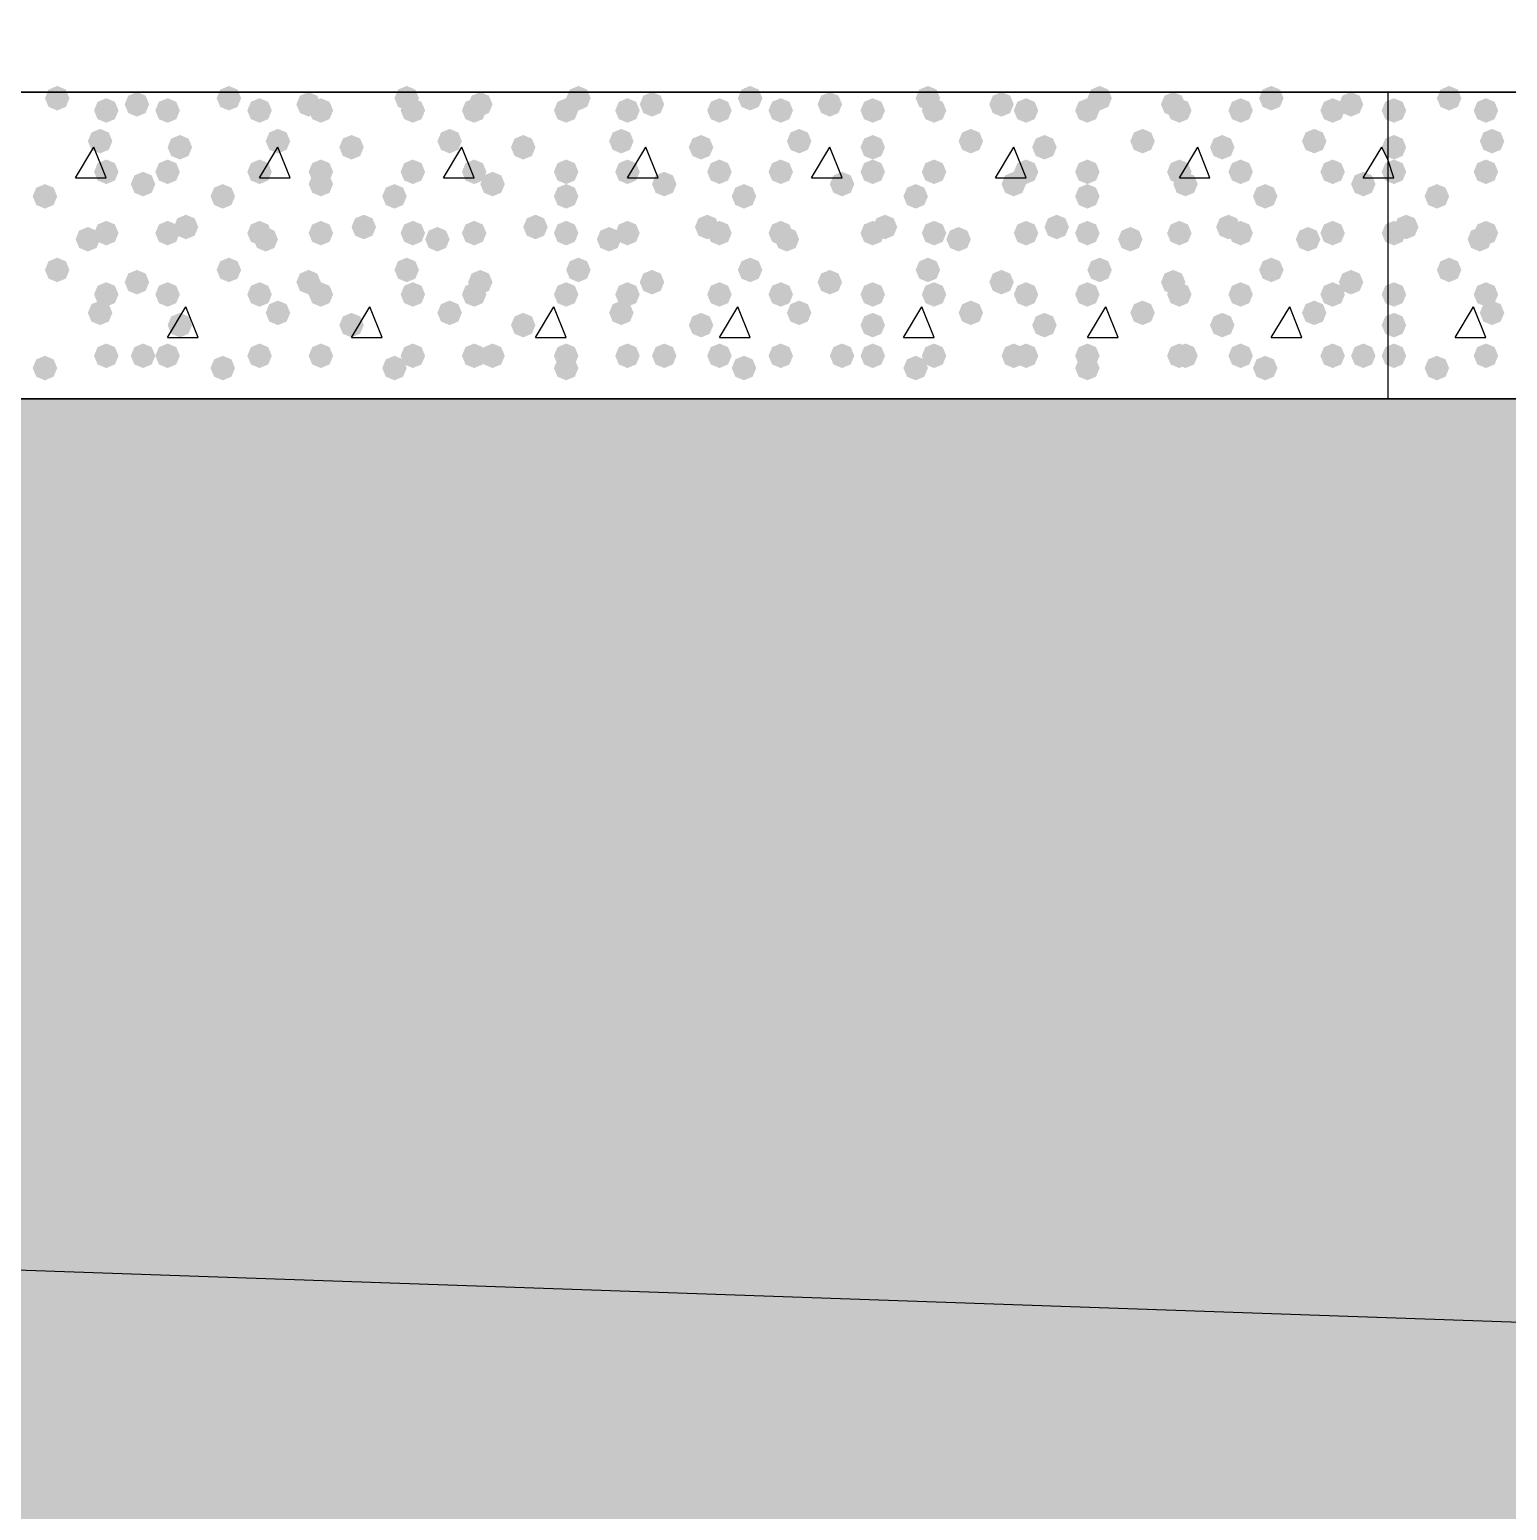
# Model space of a CAD drawing. Header units: millimetres. Extents: x 0 to 420, y 0 to 297.
# Drawn here: x 206.73 to 216.94, y 152.81 to 163.03 of the extents above; entities that cross this region are included whole.
import ezdxf

# ---------------------------------------------------------------- set-up
doc = ezdxf.new("R2010")
doc.units = ezdxf.units.MM
doc.layers.get('0').update_dxf_attribs({"linetype": 'CONTINUOUS'})

msp = doc.modelspace()

# ---------------------------------------------------------------- hatches: boundary and pattern name
at = {"true_color": 0x000008}
for points in [[(207.01, 162.56), (206.985129, 162.500204), (206.925333, 162.475333), (206.865538, 162.500204), (206.840667, 162.56), (206.865537, 162.619796), (206.925333, 162.644667), (206.985129, 162.619796)], [(208.195333, 162.56), (208.170462, 162.500204), (208.110667, 162.475333), (208.050871, 162.500204), (208.026, 162.56), (208.050871, 162.619796), (208.110667, 162.644667), (208.170462, 162.619796)], [(209.423, 162.56), (209.398129, 162.500204), (209.338333, 162.475333), (209.278538, 162.500204), (209.253667, 162.56), (209.278537, 162.619796), (209.338333, 162.644667), (209.398129, 162.619796)], [(210.608333, 162.56), (210.583463, 162.500204), (210.523667, 162.475333), (210.463871, 162.500204), (210.439, 162.56), (210.463871, 162.619796), (210.523667, 162.644667), (210.583462, 162.619796)], [(211.793667, 162.56), (211.768796, 162.500204), (211.709, 162.475333), (211.649204, 162.500204), (211.624333, 162.56), (211.649204, 162.619796), (211.709, 162.644667), (211.768796, 162.619796)], [(213.021333, 162.56), (212.996462, 162.500204), (212.936667, 162.475333), (212.876871, 162.500204), (212.852, 162.56), (212.876871, 162.619796), (212.936667, 162.644667), (212.996462, 162.619796)], [(214.206667, 162.56), (214.181796, 162.500204), (214.122, 162.475333), (214.062204, 162.500204), (214.037333, 162.56), (214.062204, 162.619796), (214.122, 162.644667), (214.181796, 162.619796)], [(215.392, 162.56), (215.367129, 162.500204), (215.307333, 162.475333), (215.247537, 162.500204), (215.222667, 162.56), (215.247537, 162.619796), (215.307333, 162.644667), (215.367129, 162.619796)], [(207.348667, 162.475333), (207.323796, 162.415537), (207.264, 162.390667), (207.204204, 162.415537), (207.179333, 162.475333), (207.204204, 162.535129), (207.264, 162.56), (207.323796, 162.535129)], [(207.560333, 162.517667), (207.535462, 162.457871), (207.475667, 162.433), (207.415871, 162.457871), (207.391, 162.517667), (207.415871, 162.577462), (207.475667, 162.602333), (207.535462, 162.577463)], [(207.772, 162.475333), (207.747129, 162.415537), (207.687333, 162.390667), (207.627537, 162.415537), (207.602667, 162.475333), (207.627537, 162.535129), (207.687333, 162.56), (207.747129, 162.535129)], [(208.407, 162.475333), (208.382129, 162.415537), (208.322333, 162.390667), (208.262538, 162.415537), (208.237667, 162.475333), (208.262537, 162.535129), (208.322333, 162.56), (208.382129, 162.535129)], [(208.745667, 162.517667), (208.720796, 162.457871), (208.661, 162.433), (208.601204, 162.457871), (208.576333, 162.517667), (208.601204, 162.577462), (208.661, 162.602333), (208.720796, 162.577463)], [(208.830333, 162.475333), (208.805462, 162.415537), (208.745667, 162.390667), (208.685871, 162.415537), (208.661, 162.475333), (208.685871, 162.535129), (208.745667, 162.56), (208.805462, 162.535129)], [(209.465333, 162.475333), (209.440462, 162.415537), (209.380667, 162.390667), (209.320871, 162.415537), (209.296, 162.475333), (209.320871, 162.535129), (209.380667, 162.56), (209.440462, 162.535129)], [(209.888667, 162.475333), (209.863796, 162.415537), (209.804, 162.390667), (209.744204, 162.415537), (209.719333, 162.475333), (209.744204, 162.535129), (209.804, 162.56), (209.863796, 162.535129)], [(209.931, 162.517667), (209.906129, 162.457871), (209.846333, 162.433), (209.786538, 162.457871), (209.761667, 162.517667), (209.786537, 162.577462), (209.846333, 162.602333), (209.906129, 162.577463)], [(210.523667, 162.475333), (210.498796, 162.415537), (210.439, 162.390667), (210.379204, 162.415537), (210.354333, 162.475333), (210.379204, 162.535129), (210.439, 162.56), (210.498796, 162.535129)], [(210.947, 162.475333), (210.922129, 162.415537), (210.862333, 162.390667), (210.802538, 162.415537), (210.777667, 162.475333), (210.802537, 162.535129), (210.862333, 162.56), (210.922129, 162.535129)], [(211.116333, 162.517667), (211.091462, 162.457871), (211.031667, 162.433), (210.971871, 162.457871), (210.947, 162.517667), (210.971871, 162.577462), (211.031667, 162.602333), (211.091462, 162.577463)], [(211.582, 162.475333), (211.557129, 162.415537), (211.497333, 162.390667), (211.437537, 162.415537), (211.412667, 162.475333), (211.437537, 162.535129), (211.497333, 162.56), (211.557129, 162.535129)], [(212.005333, 162.475333), (211.980462, 162.415537), (211.920667, 162.390667), (211.860871, 162.415537), (211.836, 162.475333), (211.860871, 162.535129), (211.920667, 162.56), (211.980462, 162.535129)], [(212.344, 162.517667), (212.319129, 162.457871), (212.259333, 162.433), (212.199538, 162.457871), (212.174667, 162.517667), (212.199537, 162.577462), (212.259333, 162.602333), (212.319129, 162.577463)], [(212.640333, 162.475333), (212.615462, 162.415537), (212.555667, 162.390667), (212.495871, 162.415537), (212.471, 162.475333), (212.495871, 162.535129), (212.555667, 162.56), (212.615462, 162.535129)], [(213.063667, 162.475333), (213.038796, 162.415537), (212.979, 162.390667), (212.919204, 162.415537), (212.894333, 162.475333), (212.919204, 162.535129), (212.979, 162.56), (213.038796, 162.535129)], [(213.529333, 162.517667), (213.504462, 162.457871), (213.444667, 162.433), (213.384871, 162.457871), (213.36, 162.517667), (213.384871, 162.577462), (213.444667, 162.602333), (213.504462, 162.577463)], [(213.698667, 162.475333), (213.673796, 162.415537), (213.614, 162.390667), (213.554204, 162.415537), (213.529333, 162.475333), (213.554204, 162.535129), (213.614, 162.56), (213.673796, 162.535129)], [(214.122, 162.475333), (214.097129, 162.415537), (214.037333, 162.390667), (213.977537, 162.415537), (213.952667, 162.475333), (213.977537, 162.535129), (214.037333, 162.56), (214.097129, 162.535129)], [(214.714667, 162.517667), (214.689796, 162.457871), (214.63, 162.433), (214.570204, 162.457871), (214.545333, 162.517667), (214.570204, 162.577462), (214.63, 162.602333), (214.689796, 162.577463)], [(214.757, 162.475333), (214.732129, 162.415537), (214.672333, 162.390667), (214.612537, 162.415537), (214.587667, 162.475333), (214.612537, 162.535129), (214.672333, 162.56), (214.732129, 162.535129)], [(215.180333, 162.475333), (215.155462, 162.415537), (215.095667, 162.390667), (215.035871, 162.415537), (215.011, 162.475333), (215.035871, 162.535129), (215.095667, 162.56), (215.155462, 162.535129)], [(215.815333, 162.475333), (215.790462, 162.415537), (215.730667, 162.390667), (215.670871, 162.415537), (215.646, 162.475333), (215.670871, 162.535129), (215.730667, 162.56), (215.790462, 162.535129)], [(215.942333, 162.517667), (215.917463, 162.457871), (215.857667, 162.433), (215.797871, 162.457871), (215.773, 162.517667), (215.797871, 162.577462), (215.857667, 162.602333), (215.917462, 162.577463)], [(207.306333, 162.263667), (207.281462, 162.203871), (207.221667, 162.179), (207.161871, 162.203871), (207.137, 162.263667), (207.161871, 162.323462), (207.221667, 162.348333), (207.281462, 162.323463)], [(208.534, 162.263667), (208.509129, 162.203871), (208.449333, 162.179), (208.389538, 162.203871), (208.364667, 162.263667), (208.389537, 162.323462), (208.449333, 162.348333), (208.509129, 162.323463)], [(209.719333, 162.263667), (209.694462, 162.203871), (209.634667, 162.179), (209.574871, 162.203871), (209.55, 162.263667), (209.574871, 162.323462), (209.634667, 162.348333), (209.694462, 162.323463)], [(210.904667, 162.263667), (210.879796, 162.203871), (210.82, 162.179), (210.760204, 162.203871), (210.735333, 162.263667), (210.760204, 162.323462), (210.82, 162.348333), (210.879796, 162.323463)], [(212.132333, 162.263667), (212.107463, 162.203871), (212.047667, 162.179), (211.987871, 162.203871), (211.963, 162.263667), (211.987871, 162.323462), (212.047667, 162.348333), (212.107462, 162.323463)], [(213.317667, 162.263667), (213.292796, 162.203871), (213.233, 162.179), (213.173204, 162.203871), (213.148333, 162.263667), (213.173204, 162.323462), (213.233, 162.348333), (213.292796, 162.323463)], [(214.503, 162.263667), (214.478129, 162.203871), (214.418333, 162.179), (214.358538, 162.203871), (214.333667, 162.263667), (214.358537, 162.323462), (214.418333, 162.348333), (214.478129, 162.323463)], [(215.688333, 162.263667), (215.663462, 162.203871), (215.603667, 162.179), (215.543871, 162.203871), (215.519, 162.263667), (215.543871, 162.323462), (215.603667, 162.348333), (215.663462, 162.323463)], [(207.856667, 162.221333), (207.831796, 162.161537), (207.772, 162.136667), (207.712204, 162.161537), (207.687333, 162.221333), (207.712204, 162.281129), (207.772, 162.306), (207.831796, 162.281129)], [(209.042, 162.221333), (209.017129, 162.161537), (208.957333, 162.136667), (208.897538, 162.161537), (208.872667, 162.221333), (208.897537, 162.281129), (208.957333, 162.306), (209.017129, 162.281129)], [(210.227333, 162.221333), (210.202462, 162.161537), (210.142667, 162.136667), (210.082871, 162.161537), (210.058, 162.221333), (210.082871, 162.281129), (210.142667, 162.306), (210.202462, 162.281129)], [(211.455, 162.221333), (211.430129, 162.161537), (211.370333, 162.136667), (211.310538, 162.161537), (211.285667, 162.221333), (211.310537, 162.281129), (211.370333, 162.306), (211.430129, 162.281129)], [(212.640333, 162.221333), (212.615462, 162.161537), (212.555667, 162.136667), (212.495871, 162.161537), (212.471, 162.221333), (212.495871, 162.281129), (212.555667, 162.306), (212.615462, 162.281129)], [(213.825667, 162.221333), (213.800796, 162.161537), (213.741, 162.136667), (213.681204, 162.161537), (213.656333, 162.221333), (213.681204, 162.281129), (213.741, 162.306), (213.800796, 162.281129)], [(215.053333, 162.221333), (215.028462, 162.161537), (214.968667, 162.136667), (214.908871, 162.161537), (214.884, 162.221333), (214.908871, 162.281129), (214.968667, 162.306), (215.028462, 162.281129)], [(207.348667, 162.052), (207.323796, 161.992204), (207.264, 161.967333), (207.204204, 161.992204), (207.179333, 162.052), (207.204204, 162.111796), (207.264, 162.136667), (207.323796, 162.111796)], [(207.772, 162.052), (207.747129, 161.992204), (207.687333, 161.967333), (207.627537, 161.992204), (207.602667, 162.052), (207.627537, 162.111796), (207.687333, 162.136667), (207.747129, 162.111796)], [(208.407, 162.052), (208.382129, 161.992204), (208.322333, 161.967333), (208.262538, 161.992204), (208.237667, 162.052), (208.262537, 162.111796), (208.322333, 162.136667), (208.382129, 162.111796)], [(208.830333, 162.052), (208.805462, 161.992204), (208.745667, 161.967333), (208.685871, 161.992204), (208.661, 162.052), (208.685871, 162.111796), (208.745667, 162.136667), (208.805462, 162.111796)], [(209.465333, 162.052), (209.440462, 161.992204), (209.380667, 161.967333), (209.320871, 161.992204), (209.296, 162.052), (209.320871, 162.111796), (209.380667, 162.136667), (209.440462, 162.111796)], [(209.888667, 162.052), (209.863796, 161.992204), (209.804, 161.967333), (209.744204, 161.992204), (209.719333, 162.052), (209.744204, 162.111796), (209.804, 162.136667), (209.863796, 162.111796)], [(210.523667, 162.052), (210.498796, 161.992204), (210.439, 161.967333), (210.379204, 161.992204), (210.354333, 162.052), (210.379204, 162.111796), (210.439, 162.136667), (210.498796, 162.111796)], [(210.947, 162.052), (210.922129, 161.992204), (210.862333, 161.967333), (210.802538, 161.992204), (210.777667, 162.052), (210.802537, 162.111796), (210.862333, 162.136667), (210.922129, 162.111796)], [(211.582, 162.052), (211.557129, 161.992204), (211.497333, 161.967333), (211.437537, 161.992204), (211.412667, 162.052), (211.437537, 162.111796), (211.497333, 162.136667), (211.557129, 162.111796)], [(212.005333, 162.052), (211.980462, 161.992204), (211.920667, 161.967333), (211.860871, 161.992204), (211.836, 162.052), (211.860871, 162.111796), (211.920667, 162.136667), (211.980462, 162.111796)], [(212.640333, 162.052), (212.615462, 161.992204), (212.555667, 161.967333), (212.495871, 161.992204), (212.471, 162.052), (212.495871, 162.111796), (212.555667, 162.136667), (212.615462, 162.111796)], [(213.063667, 162.052), (213.038796, 161.992204), (212.979, 161.967333), (212.919204, 161.992204), (212.894333, 162.052), (212.919204, 162.111796), (212.979, 162.136667), (213.038796, 162.111796)], [(213.698667, 162.052), (213.673796, 161.992204), (213.614, 161.967333), (213.554204, 161.992204), (213.529333, 162.052), (213.554204, 162.111796), (213.614, 162.136667), (213.673796, 162.111796)], [(214.122, 162.052), (214.097129, 161.992204), (214.037333, 161.967333), (213.977537, 161.992204), (213.952667, 162.052), (213.977537, 162.111796), (214.037333, 162.136667), (214.097129, 162.111796)], [(214.757, 162.052), (214.732129, 161.992204), (214.672333, 161.967333), (214.612537, 161.992204), (214.587667, 162.052), (214.612537, 162.111796), (214.672333, 162.136667), (214.732129, 162.111796)], [(215.180333, 162.052), (215.155462, 161.992204), (215.095667, 161.967333), (215.035871, 161.992204), (215.011, 162.052), (215.035871, 162.111796), (215.095667, 162.136667), (215.155462, 162.111796)], [(215.815333, 162.052), (215.790462, 161.992204), (215.730667, 161.967333), (215.670871, 161.992204), (215.646, 162.052), (215.670871, 162.111796), (215.730667, 162.136667), (215.790462, 162.111796)], [(207.602667, 161.967333), (207.577796, 161.907537), (207.518, 161.882667), (207.458204, 161.907537), (207.433333, 161.967333), (207.458204, 162.027129), (207.518, 162.052), (207.577796, 162.027129)], [(208.830333, 161.967333), (208.805462, 161.907537), (208.745667, 161.882667), (208.685871, 161.907537), (208.661, 161.967333), (208.685871, 162.027129), (208.745667, 162.052), (208.805462, 162.027129)], [(210.015667, 161.967333), (209.990796, 161.907537), (209.931, 161.882667), (209.871204, 161.907537), (209.846333, 161.967333), (209.871204, 162.027129), (209.931, 162.052), (209.990796, 162.027129)], [(211.201, 161.967333), (211.176129, 161.907537), (211.116333, 161.882667), (211.056538, 161.907537), (211.031667, 161.967333), (211.056537, 162.027129), (211.116333, 162.052), (211.176129, 162.027129)], [(212.428667, 161.967333), (212.403796, 161.907537), (212.344, 161.882667), (212.284204, 161.907537), (212.259333, 161.967333), (212.284204, 162.027129), (212.344, 162.052), (212.403796, 162.027129)], [(213.614, 161.967333), (213.589129, 161.907537), (213.529333, 161.882667), (213.469538, 161.907537), (213.444667, 161.967333), (213.469537, 162.027129), (213.529333, 162.052), (213.589129, 162.027129)], [(214.799333, 161.967333), (214.774463, 161.907537), (214.714667, 161.882667), (214.654871, 161.907537), (214.63, 161.967333), (214.654871, 162.027129), (214.714667, 162.052), (214.774462, 162.027129)], [(216.027, 161.967333), (216.002129, 161.907537), (215.942333, 161.882667), (215.882537, 161.907537), (215.857667, 161.967333), (215.882537, 162.027129), (215.942333, 162.052), (216.002129, 162.027129)], [(206.925333, 161.882667), (206.900462, 161.822871), (206.840667, 161.798), (206.780871, 161.822871), (206.756, 161.882667), (206.780871, 161.942462), (206.840667, 161.967333), (206.900462, 161.942463)], [(208.153, 161.882667), (208.128129, 161.822871), (208.068333, 161.798), (208.008537, 161.822871), (207.983667, 161.882667), (208.008537, 161.942462), (208.068333, 161.967333), (208.128129, 161.942463)], [(209.338333, 161.882667), (209.313462, 161.822871), (209.253667, 161.798), (209.193871, 161.822871), (209.169, 161.882667), (209.193871, 161.942462), (209.253667, 161.967333), (209.313462, 161.942463)], [(210.523667, 161.882667), (210.498796, 161.822871), (210.439, 161.798), (210.379204, 161.822871), (210.354333, 161.882667), (210.379204, 161.942462), (210.439, 161.967333), (210.498796, 161.942463)], [(211.751333, 161.882667), (211.726462, 161.822871), (211.666667, 161.798), (211.606871, 161.822871), (211.582, 161.882667), (211.606871, 161.942462), (211.666667, 161.967333), (211.726462, 161.942463)], [(212.936667, 161.882667), (212.911796, 161.822871), (212.852, 161.798), (212.792204, 161.822871), (212.767333, 161.882667), (212.792204, 161.942462), (212.852, 161.967333), (212.911796, 161.942463)], [(214.122, 161.882667), (214.097129, 161.822871), (214.037333, 161.798), (213.977537, 161.822871), (213.952667, 161.882667), (213.977537, 161.942462), (214.037333, 161.967333), (214.097129, 161.942463)], [(215.349667, 161.882667), (215.324796, 161.822871), (215.265, 161.798), (215.205204, 161.822871), (215.180333, 161.882667), (215.205204, 161.942462), (215.265, 161.967333), (215.324796, 161.942463)], [(207.899, 161.671), (207.874129, 161.611204), (207.814333, 161.586333), (207.754538, 161.611204), (207.729667, 161.671), (207.754537, 161.730796), (207.814333, 161.755667), (207.874129, 161.730796)], [(209.126667, 161.671), (209.101796, 161.611204), (209.042, 161.586333), (208.982204, 161.611204), (208.957333, 161.671), (208.982204, 161.730796), (209.042, 161.755667), (209.101796, 161.730796)], [(210.312, 161.671), (210.287129, 161.611204), (210.227333, 161.586333), (210.167537, 161.611204), (210.142667, 161.671), (210.167537, 161.730796), (210.227333, 161.755667), (210.287129, 161.730796)], [(211.497333, 161.671), (211.472463, 161.611204), (211.412667, 161.586333), (211.352871, 161.611204), (211.328, 161.671), (211.352871, 161.730796), (211.412667, 161.755667), (211.472462, 161.730796)], [(212.725, 161.671), (212.700129, 161.611204), (212.640333, 161.586333), (212.580537, 161.611204), (212.555667, 161.671), (212.580537, 161.730796), (212.640333, 161.755667), (212.700129, 161.730796)], [(213.910333, 161.671), (213.885462, 161.611204), (213.825667, 161.586333), (213.765871, 161.611204), (213.741, 161.671), (213.765871, 161.730796), (213.825667, 161.755667), (213.885462, 161.730796)], [(215.095667, 161.671), (215.070796, 161.611204), (215.011, 161.586333), (214.951204, 161.611204), (214.926333, 161.671), (214.951204, 161.730796), (215.011, 161.755667), (215.070796, 161.730796)], [(207.221667, 161.586333), (207.196796, 161.526537), (207.137, 161.501667), (207.077204, 161.526537), (207.052333, 161.586333), (207.077204, 161.646129), (207.137, 161.671), (207.196796, 161.646129)], [(207.348667, 161.628667), (207.323796, 161.568871), (207.264, 161.544), (207.204204, 161.568871), (207.179333, 161.628667), (207.204204, 161.688462), (207.264, 161.713333), (207.323796, 161.688463)], [(207.772, 161.628667), (207.747129, 161.568871), (207.687333, 161.544), (207.627537, 161.568871), (207.602667, 161.628667), (207.627537, 161.688462), (207.687333, 161.713333), (207.747129, 161.688463)], [(208.407, 161.628667), (208.382129, 161.568871), (208.322333, 161.544), (208.262538, 161.568871), (208.237667, 161.628667), (208.262537, 161.688462), (208.322333, 161.713333), (208.382129, 161.688463)], [(208.449333, 161.586333), (208.424463, 161.526537), (208.364667, 161.501667), (208.304871, 161.526537), (208.28, 161.586333), (208.304871, 161.646129), (208.364667, 161.671), (208.424462, 161.646129)], [(208.830333, 161.628667), (208.805462, 161.568871), (208.745667, 161.544), (208.685871, 161.568871), (208.661, 161.628667), (208.685871, 161.688462), (208.745667, 161.713333), (208.805462, 161.688463)], [(209.465333, 161.628667), (209.440462, 161.568871), (209.380667, 161.544), (209.320871, 161.568871), (209.296, 161.628667), (209.320871, 161.688462), (209.380667, 161.713333), (209.440462, 161.688463)], [(209.634667, 161.586333), (209.609796, 161.526537), (209.55, 161.501667), (209.490204, 161.526537), (209.465333, 161.586333), (209.490204, 161.646129), (209.55, 161.671), (209.609796, 161.646129)], [(209.888667, 161.628667), (209.863796, 161.568871), (209.804, 161.544), (209.744204, 161.568871), (209.719333, 161.628667), (209.744204, 161.688462), (209.804, 161.713333), (209.863796, 161.688463)], [(210.523667, 161.628667), (210.498796, 161.568871), (210.439, 161.544), (210.379204, 161.568871), (210.354333, 161.628667), (210.379204, 161.688462), (210.439, 161.713333), (210.498796, 161.688463)], [(210.82, 161.586333), (210.795129, 161.526537), (210.735333, 161.501667), (210.675538, 161.526537), (210.650667, 161.586333), (210.675537, 161.646129), (210.735333, 161.671), (210.795129, 161.646129)], [(210.947, 161.628667), (210.922129, 161.568871), (210.862333, 161.544), (210.802538, 161.568871), (210.777667, 161.628667), (210.802537, 161.688462), (210.862333, 161.713333), (210.922129, 161.688463)], [(211.582, 161.628667), (211.557129, 161.568871), (211.497333, 161.544), (211.437537, 161.568871), (211.412667, 161.628667), (211.437537, 161.688462), (211.497333, 161.713333), (211.557129, 161.688463)], [(212.005333, 161.628667), (211.980462, 161.568871), (211.920667, 161.544), (211.860871, 161.568871), (211.836, 161.628667), (211.860871, 161.688462), (211.920667, 161.713333), (211.980462, 161.688463)], [(212.047667, 161.586333), (212.022796, 161.526537), (211.963, 161.501667), (211.903204, 161.526537), (211.878333, 161.586333), (211.903204, 161.646129), (211.963, 161.671), (212.022796, 161.646129)], [(212.640333, 161.628667), (212.615462, 161.568871), (212.555667, 161.544), (212.495871, 161.568871), (212.471, 161.628667), (212.495871, 161.688462), (212.555667, 161.713333), (212.615462, 161.688463)], [(213.063667, 161.628667), (213.038796, 161.568871), (212.979, 161.544), (212.919204, 161.568871), (212.894333, 161.628667), (212.919204, 161.688462), (212.979, 161.713333), (213.038796, 161.688463)], [(213.233, 161.586333), (213.208129, 161.526537), (213.148333, 161.501667), (213.088538, 161.526537), (213.063667, 161.586333), (213.088537, 161.646129), (213.148333, 161.671), (213.208129, 161.646129)], [(213.698667, 161.628667), (213.673796, 161.568871), (213.614, 161.544), (213.554204, 161.568871), (213.529333, 161.628667), (213.554204, 161.688462), (213.614, 161.713333), (213.673796, 161.688463)], [(214.122, 161.628667), (214.097129, 161.568871), (214.037333, 161.544), (213.977537, 161.568871), (213.952667, 161.628667), (213.977537, 161.688462), (214.037333, 161.713333), (214.097129, 161.688463)], [(214.418333, 161.586333), (214.393463, 161.526537), (214.333667, 161.501667), (214.273871, 161.526537), (214.249, 161.586333), (214.273871, 161.646129), (214.333667, 161.671), (214.393462, 161.646129)], [(214.757, 161.628667), (214.732129, 161.568871), (214.672333, 161.544), (214.612537, 161.568871), (214.587667, 161.628667), (214.612537, 161.688462), (214.672333, 161.713333), (214.732129, 161.688463)], [(215.180333, 161.628667), (215.155462, 161.568871), (215.095667, 161.544), (215.035871, 161.568871), (215.011, 161.628667), (215.035871, 161.688462), (215.095667, 161.713333), (215.155462, 161.688463)], [(215.646, 161.586333), (215.621129, 161.526537), (215.561333, 161.501667), (215.501538, 161.526537), (215.476667, 161.586333), (215.501537, 161.646129), (215.561333, 161.671), (215.621129, 161.646129)], [(215.815333, 161.628667), (215.790462, 161.568871), (215.730667, 161.544), (215.670871, 161.568871), (215.646, 161.628667), (215.670871, 161.688462), (215.730667, 161.713333), (215.790462, 161.688463)], [(207.01, 161.374667), (206.985129, 161.314871), (206.925333, 161.29), (206.865538, 161.314871), (206.840667, 161.374667), (206.865537, 161.434462), (206.925333, 161.459333), (206.985129, 161.434463)], [(208.195333, 161.374667), (208.170462, 161.314871), (208.110667, 161.29), (208.050871, 161.314871), (208.026, 161.374667), (208.050871, 161.434462), (208.110667, 161.459333), (208.170462, 161.434463)], [(209.423, 161.374667), (209.398129, 161.314871), (209.338333, 161.29), (209.278538, 161.314871), (209.253667, 161.374667), (209.278537, 161.434462), (209.338333, 161.459333), (209.398129, 161.434463)], [(210.608333, 161.374667), (210.583463, 161.314871), (210.523667, 161.29), (210.463871, 161.314871), (210.439, 161.374667), (210.463871, 161.434462), (210.523667, 161.459333), (210.583462, 161.434463)], [(211.793667, 161.374667), (211.768796, 161.314871), (211.709, 161.29), (211.649204, 161.314871), (211.624333, 161.374667), (211.649204, 161.434462), (211.709, 161.459333), (211.768796, 161.434463)], [(213.021333, 161.374667), (212.996462, 161.314871), (212.936667, 161.29), (212.876871, 161.314871), (212.852, 161.374667), (212.876871, 161.434462), (212.936667, 161.459333), (212.996462, 161.434463)], [(214.206667, 161.374667), (214.181796, 161.314871), (214.122, 161.29), (214.062204, 161.314871), (214.037333, 161.374667), (214.062204, 161.434462), (214.122, 161.459333), (214.181796, 161.434463)], [(215.392, 161.374667), (215.367129, 161.314871), (215.307333, 161.29), (215.247537, 161.314871), (215.222667, 161.374667), (215.247537, 161.434462), (215.307333, 161.459333), (215.367129, 161.434463)], [(207.560333, 161.29), (207.535462, 161.230204), (207.475667, 161.205333), (207.415871, 161.230204), (207.391, 161.29), (207.415871, 161.349796), (207.475667, 161.374667), (207.535462, 161.349796)], [(208.745667, 161.29), (208.720796, 161.230204), (208.661, 161.205333), (208.601204, 161.230204), (208.576333, 161.29), (208.601204, 161.349796), (208.661, 161.374667), (208.720796, 161.349796)], [(209.931, 161.29), (209.906129, 161.230204), (209.846333, 161.205333), (209.786538, 161.230204), (209.761667, 161.29), (209.786537, 161.349796), (209.846333, 161.374667), (209.906129, 161.349796)], [(211.116333, 161.29), (211.091462, 161.230204), (211.031667, 161.205333), (210.971871, 161.230204), (210.947, 161.29), (210.971871, 161.349796), (211.031667, 161.374667), (211.091462, 161.349796)], [(212.344, 161.29), (212.319129, 161.230204), (212.259333, 161.205333), (212.199538, 161.230204), (212.174667, 161.29), (212.199537, 161.349796), (212.259333, 161.374667), (212.319129, 161.349796)], [(213.529333, 161.29), (213.504462, 161.230204), (213.444667, 161.205333), (213.384871, 161.230204), (213.36, 161.29), (213.384871, 161.349796), (213.444667, 161.374667), (213.504462, 161.349796)], [(214.714667, 161.29), (214.689796, 161.230204), (214.63, 161.205333), (214.570204, 161.230204), (214.545333, 161.29), (214.570204, 161.349796), (214.63, 161.374667), (214.689796, 161.349796)], [(215.942333, 161.29), (215.917463, 161.230204), (215.857667, 161.205333), (215.797871, 161.230204), (215.773, 161.29), (215.797871, 161.349796), (215.857667, 161.374667), (215.917462, 161.349796)], [(207.348667, 161.205333), (207.323796, 161.145537), (207.264, 161.120667), (207.204204, 161.145537), (207.179333, 161.205333), (207.204204, 161.265129), (207.264, 161.29), (207.323796, 161.265129)], [(207.772, 161.205333), (207.747129, 161.145537), (207.687333, 161.120667), (207.627537, 161.145537), (207.602667, 161.205333), (207.627537, 161.265129), (207.687333, 161.29), (207.747129, 161.265129)], [(208.407, 161.205333), (208.382129, 161.145537), (208.322333, 161.120667), (208.262538, 161.145537), (208.237667, 161.205333), (208.262537, 161.265129), (208.322333, 161.29), (208.382129, 161.265129)], [(208.830333, 161.205333), (208.805462, 161.145537), (208.745667, 161.120667), (208.685871, 161.145537), (208.661, 161.205333), (208.685871, 161.265129), (208.745667, 161.29), (208.805462, 161.265129)], [(209.465333, 161.205333), (209.440462, 161.145537), (209.380667, 161.120667), (209.320871, 161.145537), (209.296, 161.205333), (209.320871, 161.265129), (209.380667, 161.29), (209.440462, 161.265129)], [(209.888667, 161.205333), (209.863796, 161.145537), (209.804, 161.120667), (209.744204, 161.145537), (209.719333, 161.205333), (209.744204, 161.265129), (209.804, 161.29), (209.863796, 161.265129)], [(210.523667, 161.205333), (210.498796, 161.145537), (210.439, 161.120667), (210.379204, 161.145537), (210.354333, 161.205333), (210.379204, 161.265129), (210.439, 161.29), (210.498796, 161.265129)], [(210.947, 161.205333), (210.922129, 161.145537), (210.862333, 161.120667), (210.802538, 161.145537), (210.777667, 161.205333), (210.802537, 161.265129), (210.862333, 161.29), (210.922129, 161.265129)], [(211.582, 161.205333), (211.557129, 161.145537), (211.497333, 161.120667), (211.437537, 161.145537), (211.412667, 161.205333), (211.437537, 161.265129), (211.497333, 161.29), (211.557129, 161.265129)], [(212.005333, 161.205333), (211.980462, 161.145537), (211.920667, 161.120667), (211.860871, 161.145537), (211.836, 161.205333), (211.860871, 161.265129), (211.920667, 161.29), (211.980462, 161.265129)], [(212.640333, 161.205333), (212.615462, 161.145537), (212.555667, 161.120667), (212.495871, 161.145537), (212.471, 161.205333), (212.495871, 161.265129), (212.555667, 161.29), (212.615462, 161.265129)], [(213.063667, 161.205333), (213.038796, 161.145537), (212.979, 161.120667), (212.919204, 161.145537), (212.894333, 161.205333), (212.919204, 161.265129), (212.979, 161.29), (213.038796, 161.265129)], [(213.698667, 161.205333), (213.673796, 161.145537), (213.614, 161.120667), (213.554204, 161.145537), (213.529333, 161.205333), (213.554204, 161.265129), (213.614, 161.29), (213.673796, 161.265129)], [(214.122, 161.205333), (214.097129, 161.145537), (214.037333, 161.120667), (213.977537, 161.145537), (213.952667, 161.205333), (213.977537, 161.265129), (214.037333, 161.29), (214.097129, 161.265129)], [(214.757, 161.205333), (214.732129, 161.145537), (214.672333, 161.120667), (214.612537, 161.145537), (214.587667, 161.205333), (214.612537, 161.265129), (214.672333, 161.29), (214.732129, 161.265129)], [(215.180333, 161.205333), (215.155462, 161.145537), (215.095667, 161.120667), (215.035871, 161.145537), (215.011, 161.205333), (215.035871, 161.265129), (215.095667, 161.29), (215.155462, 161.265129)], [(215.815333, 161.205333), (215.790462, 161.145537), (215.730667, 161.120667), (215.670871, 161.145537), (215.646, 161.205333), (215.670871, 161.265129), (215.730667, 161.29), (215.790462, 161.265129)], [(207.306333, 161.078333), (207.281462, 161.018537), (207.221667, 160.993667), (207.161871, 161.018537), (207.137, 161.078333), (207.161871, 161.138129), (207.221667, 161.163), (207.281462, 161.138129)], [(208.534, 161.078333), (208.509129, 161.018537), (208.449333, 160.993667), (208.389538, 161.018537), (208.364667, 161.078333), (208.389537, 161.138129), (208.449333, 161.163), (208.509129, 161.138129)], [(209.719333, 161.078333), (209.694462, 161.018537), (209.634667, 160.993667), (209.574871, 161.018537), (209.55, 161.078333), (209.574871, 161.138129), (209.634667, 161.163), (209.694462, 161.138129)], [(210.904667, 161.078333), (210.879796, 161.018537), (210.82, 160.993667), (210.760204, 161.018537), (210.735333, 161.078333), (210.760204, 161.138129), (210.82, 161.163), (210.879796, 161.138129)], [(212.132333, 161.078333), (212.107463, 161.018537), (212.047667, 160.993667), (211.987871, 161.018537), (211.963, 161.078333), (211.987871, 161.138129), (212.047667, 161.163), (212.107462, 161.138129)], [(213.317667, 161.078333), (213.292796, 161.018537), (213.233, 160.993667), (213.173204, 161.018537), (213.148333, 161.078333), (213.173204, 161.138129), (213.233, 161.163), (213.292796, 161.138129)], [(214.503, 161.078333), (214.478129, 161.018537), (214.418333, 160.993667), (214.358538, 161.018537), (214.333667, 161.078333), (214.358537, 161.138129), (214.418333, 161.163), (214.478129, 161.138129)], [(215.688333, 161.078333), (215.663462, 161.018537), (215.603667, 160.993667), (215.543871, 161.018537), (215.519, 161.078333), (215.543871, 161.138129), (215.603667, 161.163), (215.663462, 161.138129)], [(207.856667, 160.993667), (207.831796, 160.933871), (207.772, 160.909), (207.712204, 160.933871), (207.687333, 160.993667), (207.712204, 161.053462), (207.772, 161.078333), (207.831796, 161.053463)], [(209.042, 160.993667), (209.017129, 160.933871), (208.957333, 160.909), (208.897538, 160.933871), (208.872667, 160.993667), (208.897537, 161.053462), (208.957333, 161.078333), (209.017129, 161.053463)], [(210.227333, 160.993667), (210.202462, 160.933871), (210.142667, 160.909), (210.082871, 160.933871), (210.058, 160.993667), (210.082871, 161.053462), (210.142667, 161.078333), (210.202462, 161.053463)], [(211.455, 160.993667), (211.430129, 160.933871), (211.370333, 160.909), (211.310538, 160.933871), (211.285667, 160.993667), (211.310537, 161.053462), (211.370333, 161.078333), (211.430129, 161.053463)], [(212.640333, 160.993667), (212.615462, 160.933871), (212.555667, 160.909), (212.495871, 160.933871), (212.471, 160.993667), (212.495871, 161.053462), (212.555667, 161.078333), (212.615462, 161.053463)], [(213.825667, 160.993667), (213.800796, 160.933871), (213.741, 160.909), (213.681204, 160.933871), (213.656333, 160.993667), (213.681204, 161.053462), (213.741, 161.078333), (213.800796, 161.053463)], [(215.053333, 160.993667), (215.028462, 160.933871), (214.968667, 160.909), (214.908871, 160.933871), (214.884, 160.993667), (214.908871, 161.053462), (214.968667, 161.078333), (215.028462, 161.053463)], [(207.348667, 160.782), (207.323796, 160.722204), (207.264, 160.697333), (207.204204, 160.722204), (207.179333, 160.782), (207.204204, 160.841796), (207.264, 160.866667), (207.323796, 160.841796)], [(207.602667, 160.782), (207.577796, 160.722204), (207.518, 160.697333), (207.458204, 160.722204), (207.433333, 160.782), (207.458204, 160.841796), (207.518, 160.866667), (207.577796, 160.841796)], [(207.772, 160.782), (207.747129, 160.722204), (207.687333, 160.697333), (207.627537, 160.722204), (207.602667, 160.782), (207.627537, 160.841796), (207.687333, 160.866667), (207.747129, 160.841796)], [(208.407, 160.782), (208.382129, 160.722204), (208.322333, 160.697333), (208.262538, 160.722204), (208.237667, 160.782), (208.262537, 160.841796), (208.322333, 160.866667), (208.382129, 160.841796)], [(208.830333, 160.782), (208.805462, 160.722204), (208.745667, 160.697333), (208.685871, 160.722204), (208.661, 160.782), (208.685871, 160.841796), (208.745667, 160.866667), (208.805462, 160.841796)], [(208.830333, 160.782), (208.805462, 160.722204), (208.745667, 160.697333), (208.685871, 160.722204), (208.661, 160.782), (208.685871, 160.841796), (208.745667, 160.866667), (208.805462, 160.841796)], [(209.465333, 160.782), (209.440462, 160.722204), (209.380667, 160.697333), (209.320871, 160.722204), (209.296, 160.782), (209.320871, 160.841796), (209.380667, 160.866667), (209.440462, 160.841796)], [(209.888667, 160.782), (209.863796, 160.722204), (209.804, 160.697333), (209.744204, 160.722204), (209.719333, 160.782), (209.744204, 160.841796), (209.804, 160.866667), (209.863796, 160.841796)], [(210.015667, 160.782), (209.990796, 160.722204), (209.931, 160.697333), (209.871204, 160.722204), (209.846333, 160.782), (209.871204, 160.841796), (209.931, 160.866667), (209.990796, 160.841796)], [(210.523667, 160.782), (210.498796, 160.722204), (210.439, 160.697333), (210.379204, 160.722204), (210.354333, 160.782), (210.379204, 160.841796), (210.439, 160.866667), (210.498796, 160.841796)], [(210.947, 160.782), (210.922129, 160.722204), (210.862333, 160.697333), (210.802538, 160.722204), (210.777667, 160.782), (210.802537, 160.841796), (210.862333, 160.866667), (210.922129, 160.841796)], [(211.201, 160.782), (211.176129, 160.722204), (211.116333, 160.697333), (211.056538, 160.722204), (211.031667, 160.782), (211.056537, 160.841796), (211.116333, 160.866667), (211.176129, 160.841796)], [(211.582, 160.782), (211.557129, 160.722204), (211.497333, 160.697333), (211.437537, 160.722204), (211.412667, 160.782), (211.437537, 160.841796), (211.497333, 160.866667), (211.557129, 160.841796)], [(212.005333, 160.782), (211.980462, 160.722204), (211.920667, 160.697333), (211.860871, 160.722204), (211.836, 160.782), (211.860871, 160.841796), (211.920667, 160.866667), (211.980462, 160.841796)], [(212.428667, 160.782), (212.403796, 160.722204), (212.344, 160.697333), (212.284204, 160.722204), (212.259333, 160.782), (212.284204, 160.841796), (212.344, 160.866667), (212.403796, 160.841796)], [(212.640333, 160.782), (212.615462, 160.722204), (212.555667, 160.697333), (212.495871, 160.722204), (212.471, 160.782), (212.495871, 160.841796), (212.555667, 160.866667), (212.615462, 160.841796)], [(213.063667, 160.782), (213.038796, 160.722204), (212.979, 160.697333), (212.919204, 160.722204), (212.894333, 160.782), (212.919204, 160.841796), (212.979, 160.866667), (213.038796, 160.841796)], [(213.614, 160.782), (213.589129, 160.722204), (213.529333, 160.697333), (213.469538, 160.722204), (213.444667, 160.782), (213.469537, 160.841796), (213.529333, 160.866667), (213.589129, 160.841796)], [(213.698667, 160.782), (213.673796, 160.722204), (213.614, 160.697333), (213.554204, 160.722204), (213.529333, 160.782), (213.554204, 160.841796), (213.614, 160.866667), (213.673796, 160.841796)], [(214.122, 160.782), (214.097129, 160.722204), (214.037333, 160.697333), (213.977537, 160.722204), (213.952667, 160.782), (213.977537, 160.841796), (214.037333, 160.866667), (214.097129, 160.841796)], [(214.757, 160.782), (214.732129, 160.722204), (214.672333, 160.697333), (214.612537, 160.722204), (214.587667, 160.782), (214.612537, 160.841796), (214.672333, 160.866667), (214.732129, 160.841796)], [(214.799333, 160.782), (214.774463, 160.722204), (214.714667, 160.697333), (214.654871, 160.722204), (214.63, 160.782), (214.654871, 160.841796), (214.714667, 160.866667), (214.774462, 160.841796)], [(215.180333, 160.782), (215.155462, 160.722204), (215.095667, 160.697333), (215.035871, 160.722204), (215.011, 160.782), (215.035871, 160.841796), (215.095667, 160.866667), (215.155462, 160.841796)], [(215.815333, 160.782), (215.790462, 160.722204), (215.730667, 160.697333), (215.670871, 160.722204), (215.646, 160.782), (215.670871, 160.841796), (215.730667, 160.866667), (215.790462, 160.841796)], [(216.027, 160.782), (216.002129, 160.722204), (215.942333, 160.697333), (215.882537, 160.722204), (215.857667, 160.782), (215.882537, 160.841796), (215.942333, 160.866667), (216.002129, 160.841796)], [(206.925333, 160.697333), (206.900462, 160.637537), (206.840667, 160.612667), (206.780871, 160.637537), (206.756, 160.697333), (206.780871, 160.757129), (206.840667, 160.782), (206.900462, 160.757129)], [(208.153, 160.697333), (208.128129, 160.637537), (208.068333, 160.612667), (208.008537, 160.637537), (207.983667, 160.697333), (208.008537, 160.757129), (208.068333, 160.782), (208.128129, 160.757129)], [(209.338333, 160.697333), (209.313462, 160.637537), (209.253667, 160.612667), (209.193871, 160.637537), (209.169, 160.697333), (209.193871, 160.757129), (209.253667, 160.782), (209.313462, 160.757129)], [(210.523667, 160.697333), (210.498796, 160.637537), (210.439, 160.612667), (210.379204, 160.637537), (210.354333, 160.697333), (210.379204, 160.757129), (210.439, 160.782), (210.498796, 160.757129)], [(211.751333, 160.697333), (211.726462, 160.637537), (211.666667, 160.612667), (211.606871, 160.637537), (211.582, 160.697333), (211.606871, 160.757129), (211.666667, 160.782), (211.726462, 160.757129)], [(212.936667, 160.697333), (212.911796, 160.637537), (212.852, 160.612667), (212.792204, 160.637537), (212.767333, 160.697333), (212.792204, 160.757129), (212.852, 160.782), (212.911796, 160.757129)], [(214.122, 160.697333), (214.097129, 160.637537), (214.037333, 160.612667), (213.977537, 160.637537), (213.952667, 160.697333), (213.977537, 160.757129), (214.037333, 160.782), (214.097129, 160.757129)], [(215.349667, 160.697333), (215.324796, 160.637537), (215.265, 160.612667), (215.205204, 160.637537), (215.180333, 160.697333), (215.205204, 160.757129), (215.265, 160.782), (215.324796, 160.757129)]]:
    msp.add_hatch(color=0, dxfattribs=at).paths.add_polyline_path(points, flags=0)
at = {"true_color": 0x000007}
for points in [[(216.619667, 162.56), (216.594796, 162.500204), (216.535, 162.475333), (216.475204, 162.500204), (216.450333, 162.56), (216.475204, 162.619796), (216.535, 162.644667), (216.594796, 162.619796)], [(216.238667, 162.475333), (216.213796, 162.415537), (216.154, 162.390667), (216.094204, 162.415537), (216.069333, 162.475333), (216.094204, 162.535129), (216.154, 162.56), (216.213796, 162.535129)], [(216.873667, 162.475333), (216.848796, 162.415537), (216.789, 162.390667), (216.729204, 162.415537), (216.704333, 162.475333), (216.729204, 162.535129), (216.789, 162.56), (216.848796, 162.535129)], [(216.916, 162.263667), (216.891129, 162.203871), (216.831333, 162.179), (216.771538, 162.203871), (216.746667, 162.263667), (216.771537, 162.323462), (216.831333, 162.348333), (216.891129, 162.323463)], [(216.238667, 162.221333), (216.213796, 162.161537), (216.154, 162.136667), (216.094204, 162.161537), (216.069333, 162.221333), (216.094204, 162.281129), (216.154, 162.306), (216.213796, 162.281129)], [(216.238667, 162.052), (216.213796, 161.992204), (216.154, 161.967333), (216.094204, 161.992204), (216.069333, 162.052), (216.094204, 162.111796), (216.154, 162.136667), (216.213796, 162.111796)], [(216.873667, 162.052), (216.848796, 161.992204), (216.789, 161.967333), (216.729204, 161.992204), (216.704333, 162.052), (216.729204, 162.111796), (216.789, 162.136667), (216.848796, 162.111796)], [(216.535, 161.882667), (216.510129, 161.822871), (216.450333, 161.798), (216.390537, 161.822871), (216.365667, 161.882667), (216.390537, 161.942462), (216.450333, 161.967333), (216.510129, 161.942463)], [(216.323333, 161.671), (216.298463, 161.611204), (216.238667, 161.586333), (216.178871, 161.611204), (216.154, 161.671), (216.178871, 161.730796), (216.238667, 161.755667), (216.298462, 161.730796)], [(216.238667, 161.628667), (216.213796, 161.568871), (216.154, 161.544), (216.094204, 161.568871), (216.069333, 161.628667), (216.094204, 161.688462), (216.154, 161.713333), (216.213796, 161.688463)], [(216.831333, 161.586333), (216.806462, 161.526537), (216.746667, 161.501667), (216.686871, 161.526537), (216.662, 161.586333), (216.686871, 161.646129), (216.746667, 161.671), (216.806462, 161.646129)], [(216.873667, 161.628667), (216.848796, 161.568871), (216.789, 161.544), (216.729204, 161.568871), (216.704333, 161.628667), (216.729204, 161.688462), (216.789, 161.713333), (216.848796, 161.688463)], [(216.619667, 161.374667), (216.594796, 161.314871), (216.535, 161.29), (216.475204, 161.314871), (216.450333, 161.374667), (216.475204, 161.434462), (216.535, 161.459333), (216.594796, 161.434463)], [(216.238667, 161.205333), (216.213796, 161.145537), (216.154, 161.120667), (216.094204, 161.145537), (216.069333, 161.205333), (216.094204, 161.265129), (216.154, 161.29), (216.213796, 161.265129)], [(216.873667, 161.205333), (216.848796, 161.145537), (216.789, 161.120667), (216.729204, 161.145537), (216.704333, 161.205333), (216.729204, 161.265129), (216.789, 161.29), (216.848796, 161.265129)], [(216.916, 161.078333), (216.891129, 161.018537), (216.831333, 160.993667), (216.771538, 161.018537), (216.746667, 161.078333), (216.771537, 161.138129), (216.831333, 161.163), (216.891129, 161.138129)], [(216.238667, 160.993667), (216.213796, 160.933871), (216.154, 160.909), (216.094204, 160.933871), (216.069333, 160.993667), (216.094204, 161.053462), (216.154, 161.078333), (216.213796, 161.053463)], [(216.238667, 160.782), (216.213796, 160.722204), (216.154, 160.697333), (216.094204, 160.722204), (216.069333, 160.782), (216.094204, 160.841796), (216.154, 160.866667), (216.213796, 160.841796)], [(216.873667, 160.782), (216.848796, 160.722204), (216.789, 160.697333), (216.729204, 160.722204), (216.704333, 160.782), (216.729204, 160.841796), (216.789, 160.866667), (216.848796, 160.841796)], [(216.535, 160.697333), (216.510129, 160.637537), (216.450333, 160.612667), (216.390537, 160.637537), (216.365667, 160.697333), (216.390537, 160.757129), (216.450333, 160.782), (216.510129, 160.757129)]]:
    msp.add_hatch(color=0, dxfattribs=at).paths.add_polyline_path(points, flags=0)
at = {"true_color": 0x000008}
h = msp.add_hatch(color=0, dxfattribs=at)
h.paths.add_polyline_path([(379.603, 160.485667), (33.528, 160.485667), (379.603, 148.463)], flags=0)
h.paths.add_polyline_path([(33.528, 160.485667), (379.603, 148.463), (33.528, 148.463)], flags=0)

# ---------------------------------------------------------------- linework, layer by layer
at = {"color": 0, "true_color": 0x000007}
for points in [[(32.469667, 183.811333), (32.469667, 160.485667), (380.661333, 160.485667), (380.661333, 183.811333), (218.228333, 183.811333), (218.228333, 204.978), (194.902667, 204.978), (194.902667, 183.811333)], [(32.469667, 183.811333), (32.469667, 160.485667), (380.661333, 160.485667), (380.661333, 183.811333), (218.228333, 183.811333), (218.228333, 204.978), (194.902667, 204.978), (194.902667, 183.811333)], [(216.111667, 162.602333), (216.111667, 160.485667), (218.228333, 160.485667), (218.228333, 162.602333)]]:
    msp.add_lwpolyline(points, close=True, dxfattribs=at)
at = {"color": 0, "true_color": 0x0000fd}
msp.add_lwpolyline([(34.586333, 162.602333), (378.544667, 162.602333), (378.544667, 181.694667), (216.111667, 181.694667), (216.111667, 202.861333), (197.019333, 202.861333), (197.019333, 181.694667), (34.586333, 181.694667)], close=True, dxfattribs=at)
at = {"color": 0, "true_color": 0x000007}
for points in [[(216.111667, 162.602333), (197.019333, 162.602333)], [(216.154, 162.009667), (216.111667, 162.136667)], [(216.111667, 162.009667), (216.154, 162.009667)], [(216.577333, 160.909), (216.704333, 161.120667)], [(216.789, 160.909), (216.704333, 161.120667)], [(216.577333, 160.909), (216.789, 160.909)], [(197.019333, 160.485667), (216.111667, 160.485667)]]:
    msp.add_lwpolyline(points, dxfattribs=at)
at = {"color": 0, "true_color": 0x000008}
for points in [[(207.052333, 162.009667), (207.179333, 162.221333)], [(207.264, 162.009667), (207.179333, 162.221333)], [(208.322333, 162.009667), (208.449333, 162.221333)], [(208.534, 162.009667), (208.449333, 162.221333)], [(209.592333, 162.009667), (209.719333, 162.221333)], [(209.804, 162.009667), (209.719333, 162.221333)], [(210.862333, 162.009667), (210.989333, 162.221333)], [(211.074, 162.009667), (210.989333, 162.221333)], [(212.132333, 162.009667), (212.259333, 162.221333)], [(212.344, 162.009667), (212.259333, 162.221333)], [(213.402333, 162.009667), (213.529333, 162.221333)], [(213.614, 162.009667), (213.529333, 162.221333)], [(214.672333, 162.009667), (214.799333, 162.221333)], [(214.884, 162.009667), (214.799333, 162.221333)], [(215.942333, 162.009667), (216.069333, 162.221333)], [(216.111667, 162.136667), (216.069333, 162.221333)], [(207.052333, 162.009667), (207.264, 162.009667)], [(208.322333, 162.009667), (208.534, 162.009667)], [(209.592333, 162.009667), (209.804, 162.009667)], [(210.862333, 162.009667), (211.074, 162.009667)], [(212.132333, 162.009667), (212.344, 162.009667)], [(213.402333, 162.009667), (213.614, 162.009667)], [(214.672333, 162.009667), (214.884, 162.009667)], [(215.942333, 162.009667), (216.111667, 162.009667)], [(207.687333, 160.909), (207.814333, 161.120667)], [(207.899, 160.909), (207.814333, 161.120667)], [(208.957333, 160.909), (209.084333, 161.120667)], [(209.169, 160.909), (209.084333, 161.120667)], [(210.227333, 160.909), (210.354333, 161.120667)], [(210.439, 160.909), (210.354333, 161.120667)], [(211.497333, 160.909), (211.624333, 161.120667)], [(211.709, 160.909), (211.624333, 161.120667)], [(212.767333, 160.909), (212.894333, 161.120667)], [(212.979, 160.909), (212.894333, 161.120667)], [(214.037333, 160.909), (214.164333, 161.120667)], [(214.249, 160.909), (214.164333, 161.120667)], [(215.307333, 160.909), (215.434333, 161.120667)], [(215.519, 160.909), (215.434333, 161.120667)], [(207.687333, 160.909), (207.899, 160.909)], [(208.957333, 160.909), (209.169, 160.909)], [(210.227333, 160.909), (210.439, 160.909)], [(211.497333, 160.909), (211.709, 160.909)], [(212.767333, 160.909), (212.979, 160.909)], [(214.037333, 160.909), (214.249, 160.909)], [(215.307333, 160.909), (215.519, 160.909)]]:
    msp.add_lwpolyline(points, dxfattribs=at)
for points in [[(379.603, 160.485667), (33.528, 160.485667), (379.603, 148.463)], [(33.528, 160.485667), (379.603, 148.463), (33.528, 148.463)]]:
    msp.add_lwpolyline(points, close=True, dxfattribs=at)

doc.saveas('drawing.dxf')
